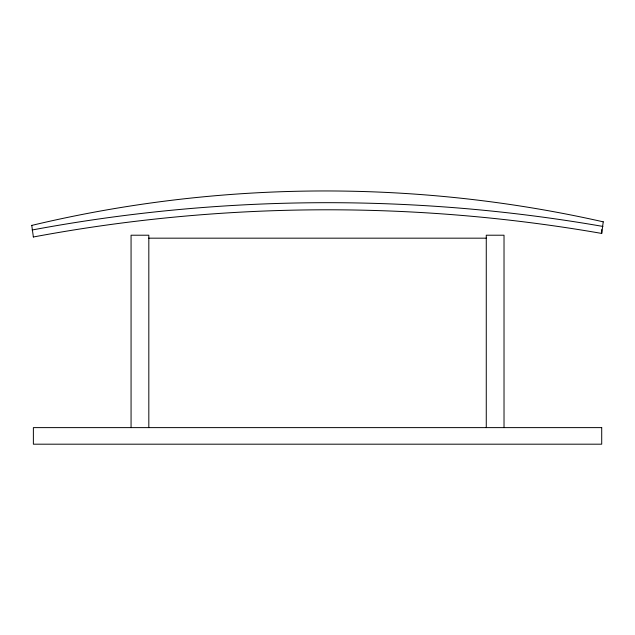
<?xml version="1.0" encoding="UTF-8"?>
<svg xmlns="http://www.w3.org/2000/svg" width="635" height="635" viewBox="0 0 635 635"><rect width="100%" height="100%" fill="white"/><g stroke="black" fill="none" stroke-linecap="round" stroke-linejoin="round"><path stroke-width="0.95" d="M603.25 221.782L601.71 233.434C414.044 200.747 220.615 201.978 33.377 236.99L31.75 225.338M31.758 225.409C218.718 180.737 415.734 179.467 603.242 221.837M32.083 230.005C220.147 194.842 414.425 193.604 602.917 226.433M148.638 238.173L486.45 238.173M601.71 229.608L601.71 233.434M504.023 427.617L504.023 235.212L486.267 235.212L486.267 427.617M148.82 427.617L148.82 235.212L131.064 235.212L131.064 427.617M33.377 236.41L33.377 236.99M601.71 427.617L33.377 427.617L33.377 444.19L601.71 444.19L601.71 427.617"/></g></svg>
